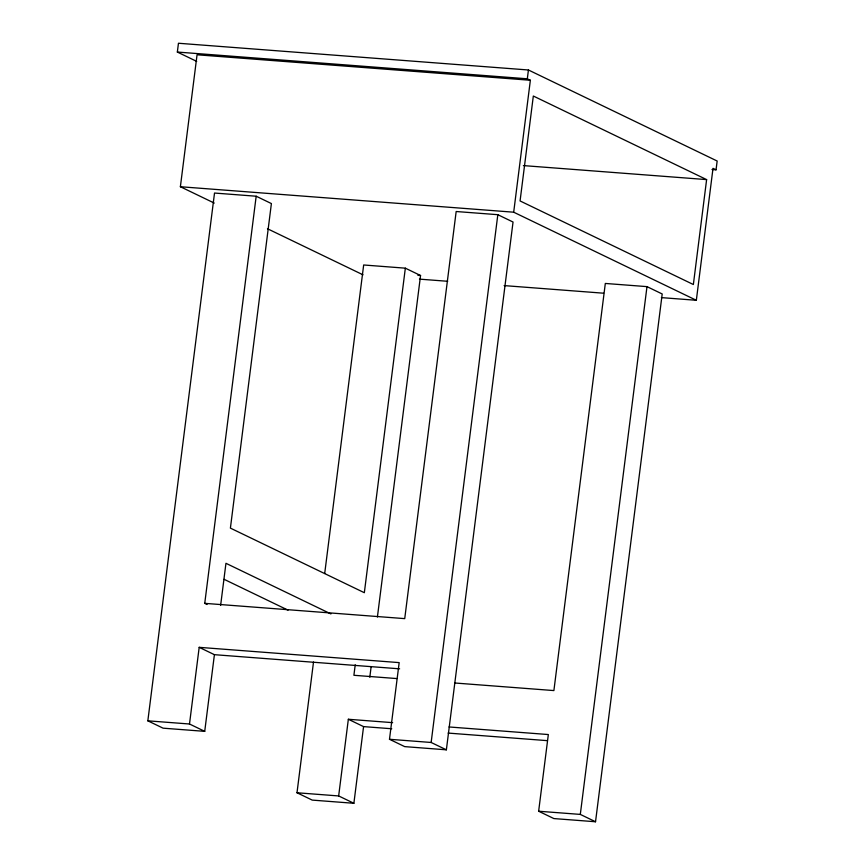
<?xml version="1.0" encoding="UTF-8"?>
<svg xmlns="http://www.w3.org/2000/svg" width="865" height="865" viewBox="0 0 865 865"><rect width="100%" height="100%" fill="white"/><g stroke="black" fill="none" stroke-linecap="round" stroke-linejoin="round"><path stroke-width="1.3" d="M196.701 61.383L177.347 52.051L178.45 43.25L528.429 69.989L717.161 161.02L716.047 169.81L712.014 169.508M214.25 203.07L180.385 186.732L197.058 54.787L530.364 80.261L513.691 212.195L696.336 300.285L713.009 168.34L716.047 169.81M204.724 731.347L189.5 724.005L199.188 647.334L214.412 654.675L204.724 731.347L163.063 728.168L147.839 720.826L214.52 193.046L256.181 196.225L271.394 203.567L230.404 528.115L364.338 592.709L405.339 268.172L363.668 264.982L324.699 573.506M207.092 604.484L204.746 603.348L256.181 196.225M220.629 605.424L225.949 563.299L330.927 613.934M353.882 803.282L338.658 795.941L348.346 719.269L363.57 726.611L353.882 803.282L312.222 800.103L296.998 792.762L313.508 662.06M355.234 664.752L353.904 675.284L396.851 678.571M369.798 677.273L371.15 666.558M377.41 617.005L420.552 275.513L405.339 268.172M204.746 603.348L404.733 618.626L456.169 211.514L497.829 214.693L513.042 222.035L446.372 749.814L404.712 746.625L389.488 739.283L399.176 662.612L199.188 647.334M446.372 749.814L431.148 742.473L497.829 214.693M530.364 80.261L527.315 78.791L528.429 69.989M454.568 682.982L553.892 690.573L605.316 283.45L646.988 286.629L662.201 293.97L595.531 821.75L553.87 818.571L538.646 811.229L548.334 734.547L449.011 726.957M595.531 821.75L580.307 814.408L646.988 286.629M706.619 179.596L693.362 284.52L520.07 200.94L533.327 96.026L706.619 179.596L523.368 165.593M177.347 52.051L527.315 78.791M180.385 186.732L513.691 212.195M417.871 275.308L420.552 275.513M419.471 279.136L447.702 281.287M504.144 285.601L603.597 293.203M661.39 297.614L696.336 300.285M214.412 654.675L399.63 668.829M348.346 719.269L392.645 722.653M363.57 726.611L391.759 728.763M448.124 733.077L547.448 740.656M147.839 720.826L189.5 724.005M389.488 739.283L431.148 742.473M296.998 792.762L338.658 795.941M538.646 811.229L580.307 814.408M267.469 228.738L363.03 274.821M224.111 579.323L288.067 610.16"/></g></svg>
